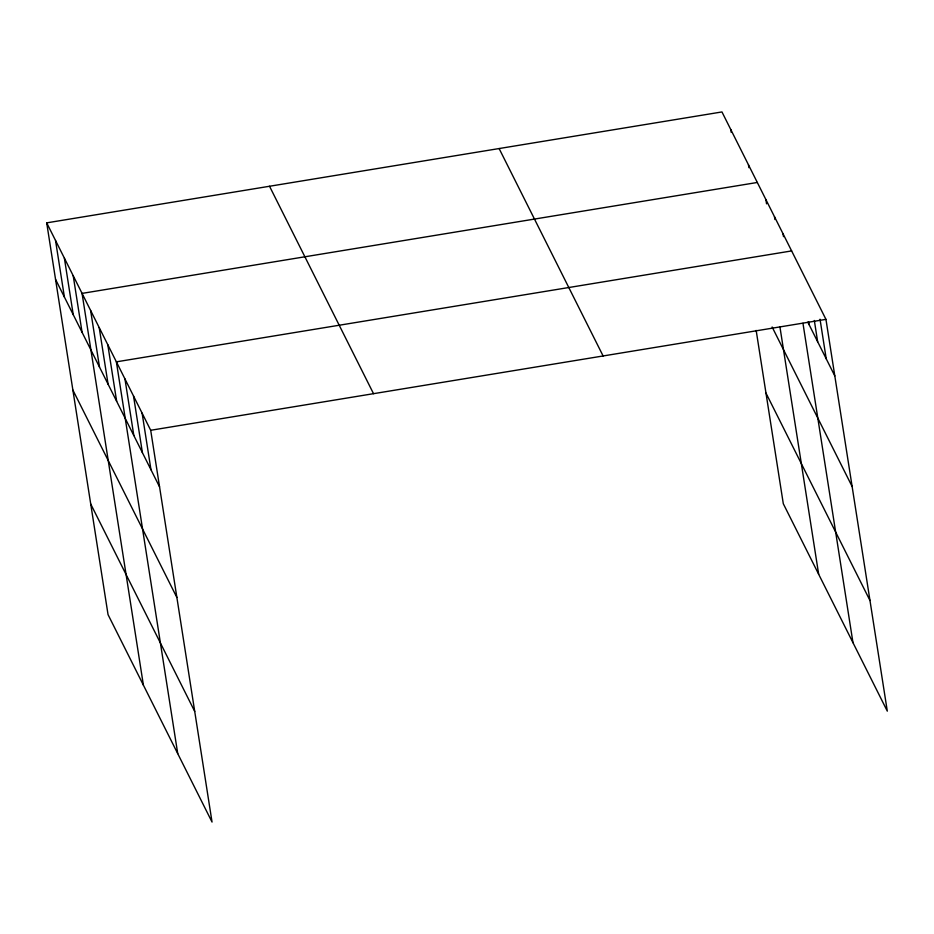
<?xml version="1.0" encoding="UTF-8"?>
<svg xmlns="http://www.w3.org/2000/svg" width="934" height="934" viewBox="0 0 934 934"><rect width="100%" height="100%" fill="white"/><g stroke="black" fill="none" stroke-linecap="round" stroke-linejoin="round"><path stroke-width="1.4" d="M46.7 222.864L150.701 430.282L212.041 822.06L108.052 614.642L46.7 222.864L721.959 111.94L825.948 319.358L887.3 711.136L783.299 503.718L756.166 330.414M757.311 182.469L82.064 293.393L143.404 685.159M791.635 250.919L116.376 361.843L177.729 753.61M150.701 430.282L825.948 319.358M807.84 322.148L834.809 375.923M772.126 326.982L852.135 486.544M765.985 393.097L869.974 600.515M499.118 148.553L603.119 355.971M269.529 186.263L373.53 393.681M55.561 279.429L159.551 486.847M72.875 390.05L176.876 597.468M90.726 504.021L194.727 711.439M820.029 319.218L826.228 358.819M814.331 320.49L817.647 341.704M808.622 321.763L809.066 324.588M802.96 323.281L852.976 642.685M783.054 233.804L783.498 236.629M774.473 216.688L774.916 219.513M765.892 199.584L766.557 203.822M779.89 326.666L818.663 574.235M748.473 164.839L748.916 167.665M730.797 129.581L731.24 132.406M142.12 413.178L150.969 469.744M133.539 396.063L142.4 452.628M124.958 378.947L133.819 435.513M107.795 344.728L116.657 401.293M99.214 327.612L108.075 384.178M90.633 310.508L99.494 367.062M73.214 275.763L82.075 332.329M64.376 258.134L73.237 314.688M55.538 240.505L64.399 297.059"/></g></svg>
